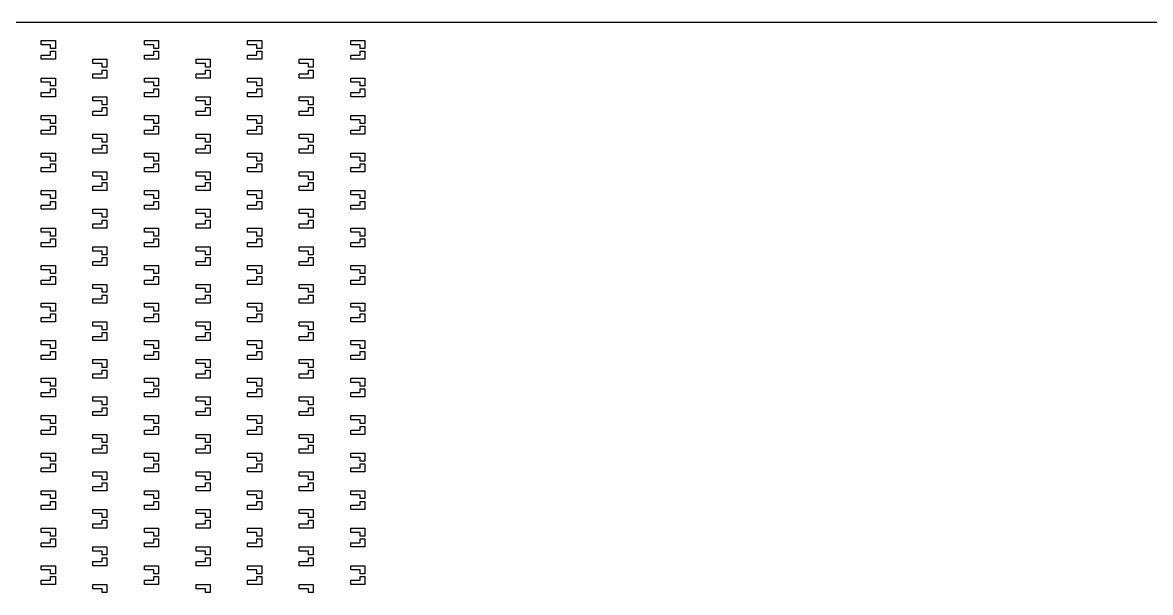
# Model space of a CAD drawing. Header units: millimetres. Extents: x 2102 to 86502, y 1818 to 64568.
# Drawn here: x 27094 to 28297, y 9986 to 10593 of the extents above; entities that cross this region are included whole.
import ezdxf

# ---------------------------------------------------------------- set-up
doc = ezdxf.new("R2010")
doc.units = ezdxf.units.MM
doc.layers.add('Layer-2', color=3, linetype='Continuous')

msp = doc.modelspace()

# ---------------------------------------------------------------- linework, layer by layer
at = {"layer": 'Layer-2'}
for p, q in [((30107.2, 10593.4), (23477.2, 10593.4)), ((27114, 10574.3), (27129, 10574.3)), ((27114, 10569.8), (27114, 10574.3)), ((27129, 10574.3), (27129, 10565.8)), ((27224, 10574.3), (27239, 10574.3)), ((27224, 10569.8), (27224, 10574.3)), ((27239, 10574.3), (27239, 10565.8)), ((27334, 10574.3), (27349, 10574.3)), ((27334, 10569.8), (27334, 10574.3)), ((27349, 10574.3), (27349, 10565.8)), ((27444, 10574.3), (27459, 10574.3)), ((27444, 10569.8), (27444, 10574.3)), ((27459, 10574.3), (27459, 10565.8)), ((27124, 10569.8), (27114, 10569.8)), ((27124, 10565.8), (27124, 10569.8)), ((27129, 10565.8), (27124, 10565.8)), ((27124, 10558.8), (27124, 10562.8)), ((27124, 10562.8), (27129, 10562.8)), ((27129, 10562.8), (27129, 10554.3)), ((27234, 10569.8), (27224, 10569.8)), ((27234, 10565.8), (27234, 10569.8)), ((27239, 10565.8), (27234, 10565.8)), ((27234, 10558.8), (27234, 10562.8)), ((27234, 10562.8), (27239, 10562.8)), ((27239, 10562.8), (27239, 10554.3)), ((27344, 10569.8), (27334, 10569.8)), ((27344, 10565.8), (27344, 10569.8)), ((27349, 10565.8), (27344, 10565.8)), ((27344, 10558.8), (27344, 10562.8)), ((27344, 10562.8), (27349, 10562.8)), ((27349, 10562.8), (27349, 10554.3)), ((27454, 10569.8), (27444, 10569.8)), ((27454, 10565.8), (27454, 10569.8)), ((27459, 10565.8), (27454, 10565.8)), ((27454, 10558.8), (27454, 10562.8)), ((27454, 10562.8), (27459, 10562.8)), ((27459, 10562.8), (27459, 10554.3)), ((27114, 10558.8), (27124, 10558.8)), ((27114, 10554.3), (27114, 10558.8)), ((27129, 10554.3), (27114, 10554.3)), ((27169, 10554.3), (27184, 10554.3)), ((27169, 10549.8), (27169, 10554.3)), ((27179, 10549.8), (27169, 10549.8)), ((27179, 10545.8), (27179, 10549.8)), ((27184, 10554.3), (27184, 10545.8)), ((27224, 10558.8), (27234, 10558.8)), ((27224, 10554.3), (27224, 10558.8)), ((27239, 10554.3), (27224, 10554.3)), ((27279, 10554.3), (27294, 10554.3)), ((27279, 10549.8), (27279, 10554.3)), ((27289, 10549.8), (27279, 10549.8)), ((27289, 10545.8), (27289, 10549.8)), ((27294, 10554.3), (27294, 10545.8)), ((27334, 10558.8), (27344, 10558.8)), ((27334, 10554.3), (27334, 10558.8)), ((27349, 10554.3), (27334, 10554.3)), ((27389, 10554.3), (27404, 10554.3)), ((27389, 10549.8), (27389, 10554.3)), ((27399, 10549.8), (27389, 10549.8)), ((27399, 10545.8), (27399, 10549.8)), ((27404, 10554.3), (27404, 10545.8)), ((27444, 10558.8), (27454, 10558.8)), ((27444, 10554.3), (27444, 10558.8)), ((27459, 10554.3), (27444, 10554.3)), ((27169, 10538.8), (27179, 10538.8)), ((27169, 10534.3), (27169, 10538.8)), ((27184, 10545.8), (27179, 10545.8)), ((27179, 10538.8), (27179, 10542.8)), ((27179, 10542.8), (27184, 10542.8)), ((27184, 10542.8), (27184, 10534.3)), ((27279, 10538.8), (27289, 10538.8)), ((27279, 10534.3), (27279, 10538.8)), ((27294, 10545.8), (27289, 10545.8)), ((27289, 10538.8), (27289, 10542.8)), ((27289, 10542.8), (27294, 10542.8)), ((27294, 10542.8), (27294, 10534.3)), ((27389, 10538.8), (27399, 10538.8)), ((27389, 10534.3), (27389, 10538.8)), ((27404, 10545.8), (27399, 10545.8)), ((27399, 10538.8), (27399, 10542.8)), ((27399, 10542.8), (27404, 10542.8)), ((27404, 10542.8), (27404, 10534.3)), ((27114, 10534.3), (27129, 10534.3)), ((27114, 10529.8), (27114, 10534.3)), ((27124, 10529.8), (27114, 10529.8)), ((27124, 10525.8), (27124, 10529.8)), ((27129, 10525.8), (27124, 10525.8)), ((27124, 10518.8), (27124, 10522.8)), ((27124, 10522.8), (27129, 10522.8)), ((27129, 10534.3), (27129, 10525.8)), ((27129, 10522.8), (27129, 10514.3)), ((27184, 10534.3), (27169, 10534.3)), ((27224, 10534.3), (27239, 10534.3)), ((27224, 10529.8), (27224, 10534.3)), ((27234, 10529.8), (27224, 10529.8)), ((27234, 10525.8), (27234, 10529.8)), ((27239, 10525.8), (27234, 10525.8)), ((27234, 10518.8), (27234, 10522.8)), ((27234, 10522.8), (27239, 10522.8)), ((27239, 10534.3), (27239, 10525.8)), ((27239, 10522.8), (27239, 10514.3)), ((27294, 10534.3), (27279, 10534.3)), ((27334, 10534.3), (27349, 10534.3)), ((27334, 10529.8), (27334, 10534.3)), ((27344, 10529.8), (27334, 10529.8)), ((27344, 10525.8), (27344, 10529.8)), ((27349, 10525.8), (27344, 10525.8)), ((27344, 10518.8), (27344, 10522.8)), ((27344, 10522.8), (27349, 10522.8)), ((27349, 10534.3), (27349, 10525.8)), ((27349, 10522.8), (27349, 10514.3)), ((27404, 10534.3), (27389, 10534.3)), ((27444, 10534.3), (27459, 10534.3)), ((27444, 10529.8), (27444, 10534.3)), ((27454, 10529.8), (27444, 10529.8)), ((27454, 10525.8), (27454, 10529.8)), ((27459, 10525.8), (27454, 10525.8)), ((27454, 10518.8), (27454, 10522.8)), ((27454, 10522.8), (27459, 10522.8)), ((27459, 10534.3), (27459, 10525.8)), ((27459, 10522.8), (27459, 10514.3)), ((27114, 10518.8), (27124, 10518.8)), ((27114, 10514.3), (27114, 10518.8)), ((27129, 10514.3), (27114, 10514.3)), ((27169, 10514.3), (27184, 10514.3)), ((27169, 10509.8), (27169, 10514.3)), ((27184, 10514.3), (27184, 10505.8)), ((27224, 10518.8), (27234, 10518.8)), ((27224, 10514.3), (27224, 10518.8)), ((27239, 10514.3), (27224, 10514.3)), ((27279, 10514.3), (27294, 10514.3)), ((27279, 10509.8), (27279, 10514.3)), ((27294, 10514.3), (27294, 10505.8)), ((27334, 10518.8), (27344, 10518.8)), ((27334, 10514.3), (27334, 10518.8)), ((27349, 10514.3), (27334, 10514.3)), ((27389, 10514.3), (27404, 10514.3)), ((27389, 10509.8), (27389, 10514.3)), ((27404, 10514.3), (27404, 10505.8)), ((27444, 10518.8), (27454, 10518.8)), ((27444, 10514.3), (27444, 10518.8)), ((27459, 10514.3), (27444, 10514.3)), ((27179, 10509.8), (27169, 10509.8)), ((27169, 10498.8), (27179, 10498.8)), ((27169, 10494.3), (27169, 10498.8)), ((27179, 10505.8), (27179, 10509.8)), ((27184, 10505.8), (27179, 10505.8)), ((27179, 10498.8), (27179, 10502.8)), ((27179, 10502.8), (27184, 10502.8)), ((27184, 10502.8), (27184, 10494.3)), ((27289, 10509.8), (27279, 10509.8)), ((27279, 10498.8), (27289, 10498.8)), ((27279, 10494.3), (27279, 10498.8)), ((27289, 10505.8), (27289, 10509.8)), ((27294, 10505.8), (27289, 10505.8)), ((27289, 10498.8), (27289, 10502.8)), ((27289, 10502.8), (27294, 10502.8)), ((27294, 10502.8), (27294, 10494.3)), ((27399, 10509.8), (27389, 10509.8)), ((27389, 10498.8), (27399, 10498.8)), ((27389, 10494.3), (27389, 10498.8)), ((27399, 10505.8), (27399, 10509.8)), ((27404, 10505.8), (27399, 10505.8)), ((27399, 10498.8), (27399, 10502.8)), ((27399, 10502.8), (27404, 10502.8)), ((27404, 10502.8), (27404, 10494.3)), ((27114, 10494.3), (27129, 10494.3)), ((27114, 10489.8), (27114, 10494.3)), ((27124, 10489.8), (27114, 10489.8)), ((27124, 10485.8), (27124, 10489.8)), ((27129, 10494.3), (27129, 10485.8)), ((27184, 10494.3), (27169, 10494.3)), ((27224, 10494.3), (27239, 10494.3)), ((27224, 10489.8), (27224, 10494.3)), ((27234, 10489.8), (27224, 10489.8)), ((27234, 10485.8), (27234, 10489.8)), ((27239, 10494.3), (27239, 10485.8)), ((27294, 10494.3), (27279, 10494.3)), ((27334, 10494.3), (27349, 10494.3)), ((27334, 10489.8), (27334, 10494.3)), ((27344, 10489.8), (27334, 10489.8)), ((27344, 10485.8), (27344, 10489.8)), ((27349, 10494.3), (27349, 10485.8)), ((27404, 10494.3), (27389, 10494.3)), ((27444, 10494.3), (27459, 10494.3)), ((27444, 10489.8), (27444, 10494.3)), ((27454, 10489.8), (27444, 10489.8)), ((27454, 10485.8), (27454, 10489.8)), ((27459, 10494.3), (27459, 10485.8)), ((27114, 10478.8), (27124, 10478.8)), ((27114, 10474.3), (27114, 10478.8)), ((27129, 10485.8), (27124, 10485.8)), ((27124, 10478.8), (27124, 10482.8)), ((27124, 10482.8), (27129, 10482.8)), ((27129, 10482.8), (27129, 10474.3)), ((27224, 10478.8), (27234, 10478.8)), ((27224, 10474.3), (27224, 10478.8)), ((27239, 10485.8), (27234, 10485.8)), ((27234, 10478.8), (27234, 10482.8)), ((27234, 10482.8), (27239, 10482.8)), ((27239, 10482.8), (27239, 10474.3)), ((27334, 10478.8), (27344, 10478.8)), ((27334, 10474.3), (27334, 10478.8)), ((27349, 10485.8), (27344, 10485.8)), ((27344, 10478.8), (27344, 10482.8)), ((27344, 10482.8), (27349, 10482.8)), ((27349, 10482.8), (27349, 10474.3)), ((27444, 10478.8), (27454, 10478.8)), ((27444, 10474.3), (27444, 10478.8)), ((27459, 10485.8), (27454, 10485.8)), ((27454, 10478.8), (27454, 10482.8)), ((27454, 10482.8), (27459, 10482.8)), ((27459, 10482.8), (27459, 10474.3)), ((27129, 10474.3), (27114, 10474.3)), ((27169, 10474.3), (27184, 10474.3)), ((27169, 10469.8), (27169, 10474.3)), ((27179, 10469.8), (27169, 10469.8)), ((27179, 10465.8), (27179, 10469.8)), ((27184, 10465.8), (27179, 10465.8)), ((27179, 10458.8), (27179, 10462.8)), ((27179, 10462.8), (27184, 10462.8)), ((27184, 10474.3), (27184, 10465.8)), ((27184, 10462.8), (27184, 10454.3)), ((27239, 10474.3), (27224, 10474.3)), ((27279, 10474.3), (27294, 10474.3)), ((27279, 10469.8), (27279, 10474.3)), ((27289, 10469.8), (27279, 10469.8)), ((27289, 10465.8), (27289, 10469.8)), ((27294, 10465.8), (27289, 10465.8)), ((27289, 10458.8), (27289, 10462.8)), ((27289, 10462.8), (27294, 10462.8)), ((27294, 10474.3), (27294, 10465.8)), ((27294, 10462.8), (27294, 10454.3)), ((27349, 10474.3), (27334, 10474.3)), ((27389, 10474.3), (27404, 10474.3)), ((27389, 10469.8), (27389, 10474.3)), ((27399, 10469.8), (27389, 10469.8)), ((27399, 10465.8), (27399, 10469.8)), ((27404, 10465.8), (27399, 10465.8)), ((27399, 10458.8), (27399, 10462.8)), ((27399, 10462.8), (27404, 10462.8)), ((27404, 10474.3), (27404, 10465.8)), ((27404, 10462.8), (27404, 10454.3)), ((27459, 10474.3), (27444, 10474.3)), ((27114, 10454.3), (27129, 10454.3)), ((27114, 10449.8), (27114, 10454.3)), ((27129, 10454.3), (27129, 10445.8)), ((27169, 10458.8), (27179, 10458.8)), ((27169, 10454.3), (27169, 10458.8)), ((27184, 10454.3), (27169, 10454.3)), ((27224, 10454.3), (27239, 10454.3)), ((27224, 10449.8), (27224, 10454.3)), ((27239, 10454.3), (27239, 10445.8)), ((27279, 10458.8), (27289, 10458.8)), ((27279, 10454.3), (27279, 10458.8)), ((27294, 10454.3), (27279, 10454.3)), ((27334, 10454.3), (27349, 10454.3)), ((27334, 10449.8), (27334, 10454.3)), ((27349, 10454.3), (27349, 10445.8)), ((27389, 10458.8), (27399, 10458.8)), ((27389, 10454.3), (27389, 10458.8)), ((27404, 10454.3), (27389, 10454.3)), ((27444, 10454.3), (27459, 10454.3)), ((27444, 10449.8), (27444, 10454.3)), ((27459, 10454.3), (27459, 10445.8)), ((27124, 10449.8), (27114, 10449.8)), ((27114, 10438.8), (27124, 10438.8)), ((27114, 10434.3), (27114, 10438.8)), ((27124, 10445.8), (27124, 10449.8)), ((27129, 10445.8), (27124, 10445.8)), ((27124, 10438.8), (27124, 10442.8)), ((27124, 10442.8), (27129, 10442.8)), ((27129, 10442.8), (27129, 10434.3)), ((27234, 10449.8), (27224, 10449.8)), ((27224, 10438.8), (27234, 10438.8)), ((27224, 10434.3), (27224, 10438.8)), ((27234, 10445.8), (27234, 10449.8)), ((27239, 10445.8), (27234, 10445.8)), ((27234, 10438.8), (27234, 10442.8)), ((27234, 10442.8), (27239, 10442.8)), ((27239, 10442.8), (27239, 10434.3)), ((27344, 10449.8), (27334, 10449.8)), ((27334, 10438.8), (27344, 10438.8)), ((27334, 10434.3), (27334, 10438.8)), ((27344, 10445.8), (27344, 10449.8)), ((27349, 10445.8), (27344, 10445.8)), ((27344, 10438.8), (27344, 10442.8)), ((27344, 10442.8), (27349, 10442.8)), ((27349, 10442.8), (27349, 10434.3)), ((27454, 10449.8), (27444, 10449.8)), ((27444, 10438.8), (27454, 10438.8)), ((27444, 10434.3), (27444, 10438.8)), ((27454, 10445.8), (27454, 10449.8)), ((27459, 10445.8), (27454, 10445.8)), ((27454, 10438.8), (27454, 10442.8)), ((27454, 10442.8), (27459, 10442.8)), ((27459, 10442.8), (27459, 10434.3)), ((27129, 10434.3), (27114, 10434.3)), ((27169, 10434.3), (27184, 10434.3)), ((27169, 10429.8), (27169, 10434.3)), ((27179, 10429.8), (27169, 10429.8)), ((27179, 10425.8), (27179, 10429.8)), ((27184, 10434.3), (27184, 10425.8)), ((27239, 10434.3), (27224, 10434.3)), ((27279, 10434.3), (27294, 10434.3)), ((27279, 10429.8), (27279, 10434.3)), ((27289, 10429.8), (27279, 10429.8)), ((27289, 10425.8), (27289, 10429.8)), ((27294, 10434.3), (27294, 10425.8)), ((27349, 10434.3), (27334, 10434.3)), ((27389, 10434.3), (27404, 10434.3)), ((27389, 10429.8), (27389, 10434.3)), ((27399, 10429.8), (27389, 10429.8)), ((27399, 10425.8), (27399, 10429.8)), ((27404, 10434.3), (27404, 10425.8)), ((27459, 10434.3), (27444, 10434.3)), ((27169, 10418.8), (27179, 10418.8)), ((27169, 10414.3), (27169, 10418.8)), ((27184, 10425.8), (27179, 10425.8)), ((27179, 10418.8), (27179, 10422.8)), ((27179, 10422.8), (27184, 10422.8)), ((27184, 10422.8), (27184, 10414.3)), ((27279, 10418.8), (27289, 10418.8)), ((27279, 10414.3), (27279, 10418.8)), ((27294, 10425.8), (27289, 10425.8)), ((27289, 10418.8), (27289, 10422.8)), ((27289, 10422.8), (27294, 10422.8)), ((27294, 10422.8), (27294, 10414.3)), ((27389, 10418.8), (27399, 10418.8)), ((27389, 10414.3), (27389, 10418.8)), ((27404, 10425.8), (27399, 10425.8)), ((27399, 10418.8), (27399, 10422.8)), ((27399, 10422.8), (27404, 10422.8)), ((27404, 10422.8), (27404, 10414.3)), ((27114, 10414.3), (27129, 10414.3)), ((27114, 10409.8), (27114, 10414.3)), ((27124, 10409.8), (27114, 10409.8)), ((27124, 10405.8), (27124, 10409.8)), ((27129, 10405.8), (27124, 10405.8)), ((27124, 10398.8), (27124, 10402.8)), ((27124, 10402.8), (27129, 10402.8)), ((27129, 10414.3), (27129, 10405.8)), ((27129, 10402.8), (27129, 10394.3)), ((27184, 10414.3), (27169, 10414.3)), ((27224, 10414.3), (27239, 10414.3)), ((27224, 10409.8), (27224, 10414.3)), ((27234, 10409.8), (27224, 10409.8)), ((27234, 10405.8), (27234, 10409.8)), ((27239, 10405.8), (27234, 10405.8)), ((27234, 10398.8), (27234, 10402.8)), ((27234, 10402.8), (27239, 10402.8)), ((27239, 10414.3), (27239, 10405.8)), ((27239, 10402.8), (27239, 10394.3)), ((27294, 10414.3), (27279, 10414.3)), ((27334, 10414.3), (27349, 10414.3)), ((27334, 10409.8), (27334, 10414.3)), ((27344, 10409.8), (27334, 10409.8)), ((27344, 10405.8), (27344, 10409.8)), ((27349, 10405.8), (27344, 10405.8)), ((27344, 10398.8), (27344, 10402.8)), ((27344, 10402.8), (27349, 10402.8)), ((27349, 10414.3), (27349, 10405.8)), ((27349, 10402.8), (27349, 10394.3)), ((27404, 10414.3), (27389, 10414.3)), ((27444, 10414.3), (27459, 10414.3)), ((27444, 10409.8), (27444, 10414.3)), ((27454, 10409.8), (27444, 10409.8)), ((27454, 10405.8), (27454, 10409.8)), ((27459, 10405.8), (27454, 10405.8)), ((27454, 10398.8), (27454, 10402.8)), ((27454, 10402.8), (27459, 10402.8)), ((27459, 10414.3), (27459, 10405.8)), ((27459, 10402.8), (27459, 10394.3)), ((27114, 10398.8), (27124, 10398.8)), ((27114, 10394.3), (27114, 10398.8)), ((27129, 10394.3), (27114, 10394.3)), ((27169, 10394.3), (27184, 10394.3)), ((27169, 10389.8), (27169, 10394.3)), ((27184, 10394.3), (27184, 10385.8)), ((27224, 10398.8), (27234, 10398.8)), ((27224, 10394.3), (27224, 10398.8)), ((27239, 10394.3), (27224, 10394.3)), ((27279, 10394.3), (27294, 10394.3)), ((27279, 10389.8), (27279, 10394.3)), ((27294, 10394.3), (27294, 10385.8)), ((27334, 10398.8), (27344, 10398.8)), ((27334, 10394.3), (27334, 10398.8)), ((27349, 10394.3), (27334, 10394.3)), ((27389, 10394.3), (27404, 10394.3)), ((27389, 10389.8), (27389, 10394.3)), ((27404, 10394.3), (27404, 10385.8)), ((27444, 10398.8), (27454, 10398.8)), ((27444, 10394.3), (27444, 10398.8)), ((27459, 10394.3), (27444, 10394.3)), ((27179, 10389.8), (27169, 10389.8)), ((27169, 10378.8), (27179, 10378.8)), ((27169, 10374.3), (27169, 10378.8)), ((27179, 10385.8), (27179, 10389.8)), ((27184, 10385.8), (27179, 10385.8)), ((27179, 10378.8), (27179, 10382.8)), ((27179, 10382.8), (27184, 10382.8)), ((27184, 10382.8), (27184, 10374.3)), ((27289, 10389.8), (27279, 10389.8)), ((27279, 10378.8), (27289, 10378.8)), ((27279, 10374.3), (27279, 10378.8)), ((27289, 10385.8), (27289, 10389.8)), ((27294, 10385.8), (27289, 10385.8)), ((27289, 10378.8), (27289, 10382.8)), ((27289, 10382.8), (27294, 10382.8)), ((27294, 10382.8), (27294, 10374.3)), ((27399, 10389.8), (27389, 10389.8)), ((27389, 10378.8), (27399, 10378.8)), ((27389, 10374.3), (27389, 10378.8)), ((27399, 10385.8), (27399, 10389.8)), ((27404, 10385.8), (27399, 10385.8)), ((27399, 10378.8), (27399, 10382.8)), ((27399, 10382.8), (27404, 10382.8)), ((27404, 10382.8), (27404, 10374.3)), ((27114, 10374.3), (27129, 10374.3)), ((27114, 10369.8), (27114, 10374.3)), ((27124, 10369.8), (27114, 10369.8)), ((27124, 10365.8), (27124, 10369.8)), ((27129, 10374.3), (27129, 10365.8)), ((27184, 10374.3), (27169, 10374.3)), ((27224, 10374.3), (27239, 10374.3)), ((27224, 10369.8), (27224, 10374.3)), ((27234, 10369.8), (27224, 10369.8)), ((27234, 10365.8), (27234, 10369.8)), ((27239, 10374.3), (27239, 10365.8)), ((27294, 10374.3), (27279, 10374.3)), ((27334, 10374.3), (27349, 10374.3)), ((27334, 10369.8), (27334, 10374.3)), ((27344, 10369.8), (27334, 10369.8)), ((27344, 10365.8), (27344, 10369.8)), ((27349, 10374.3), (27349, 10365.8)), ((27404, 10374.3), (27389, 10374.3)), ((27444, 10374.3), (27459, 10374.3)), ((27444, 10369.8), (27444, 10374.3)), ((27454, 10369.8), (27444, 10369.8)), ((27454, 10365.8), (27454, 10369.8)), ((27459, 10374.3), (27459, 10365.8)), ((27114, 10358.8), (27124, 10358.8)), ((27114, 10354.3), (27114, 10358.8)), ((27129, 10365.8), (27124, 10365.8)), ((27124, 10358.8), (27124, 10362.8)), ((27124, 10362.8), (27129, 10362.8)), ((27129, 10362.8), (27129, 10354.3)), ((27224, 10358.8), (27234, 10358.8)), ((27224, 10354.3), (27224, 10358.8)), ((27239, 10365.8), (27234, 10365.8)), ((27234, 10358.8), (27234, 10362.8)), ((27234, 10362.8), (27239, 10362.8)), ((27239, 10362.8), (27239, 10354.3)), ((27334, 10358.8), (27344, 10358.8)), ((27334, 10354.3), (27334, 10358.8)), ((27349, 10365.8), (27344, 10365.8)), ((27344, 10358.8), (27344, 10362.8)), ((27344, 10362.8), (27349, 10362.8)), ((27349, 10362.8), (27349, 10354.3)), ((27444, 10358.8), (27454, 10358.8)), ((27444, 10354.3), (27444, 10358.8)), ((27459, 10365.8), (27454, 10365.8)), ((27454, 10358.8), (27454, 10362.8)), ((27454, 10362.8), (27459, 10362.8)), ((27459, 10362.8), (27459, 10354.3)), ((27129, 10354.3), (27114, 10354.3)), ((27169, 10354.3), (27184, 10354.3)), ((27169, 10349.8), (27169, 10354.3)), ((27179, 10349.8), (27169, 10349.8)), ((27179, 10345.8), (27179, 10349.8)), ((27184, 10345.8), (27179, 10345.8)), ((27179, 10338.8), (27179, 10342.8)), ((27179, 10342.8), (27184, 10342.8)), ((27184, 10354.3), (27184, 10345.8)), ((27184, 10342.8), (27184, 10334.3)), ((27239, 10354.3), (27224, 10354.3)), ((27279, 10354.3), (27294, 10354.3)), ((27279, 10349.8), (27279, 10354.3)), ((27289, 10349.8), (27279, 10349.8)), ((27289, 10345.8), (27289, 10349.8)), ((27294, 10345.8), (27289, 10345.8)), ((27289, 10338.8), (27289, 10342.8)), ((27289, 10342.8), (27294, 10342.8)), ((27294, 10354.3), (27294, 10345.8)), ((27294, 10342.8), (27294, 10334.3)), ((27349, 10354.3), (27334, 10354.3)), ((27389, 10354.3), (27404, 10354.3)), ((27389, 10349.8), (27389, 10354.3)), ((27399, 10349.8), (27389, 10349.8)), ((27399, 10345.8), (27399, 10349.8)), ((27404, 10345.8), (27399, 10345.8)), ((27399, 10338.8), (27399, 10342.8)), ((27399, 10342.8), (27404, 10342.8)), ((27404, 10354.3), (27404, 10345.8)), ((27404, 10342.8), (27404, 10334.3)), ((27459, 10354.3), (27444, 10354.3)), ((27114, 10334.3), (27129, 10334.3)), ((27114, 10329.8), (27114, 10334.3)), ((27129, 10334.3), (27129, 10325.8)), ((27169, 10338.8), (27179, 10338.8)), ((27169, 10334.3), (27169, 10338.8)), ((27184, 10334.3), (27169, 10334.3)), ((27224, 10334.3), (27239, 10334.3)), ((27224, 10329.8), (27224, 10334.3)), ((27239, 10334.3), (27239, 10325.8)), ((27279, 10338.8), (27289, 10338.8)), ((27279, 10334.3), (27279, 10338.8)), ((27294, 10334.3), (27279, 10334.3)), ((27334, 10334.3), (27349, 10334.3)), ((27334, 10329.8), (27334, 10334.3)), ((27349, 10334.3), (27349, 10325.8)), ((27389, 10338.8), (27399, 10338.8)), ((27389, 10334.3), (27389, 10338.8)), ((27404, 10334.3), (27389, 10334.3)), ((27444, 10334.3), (27459, 10334.3)), ((27444, 10329.8), (27444, 10334.3)), ((27459, 10334.3), (27459, 10325.8)), ((27124, 10329.8), (27114, 10329.8)), ((27114, 10318.8), (27124, 10318.8)), ((27114, 10314.3), (27114, 10318.8)), ((27124, 10325.8), (27124, 10329.8)), ((27129, 10325.8), (27124, 10325.8)), ((27124, 10318.8), (27124, 10322.8)), ((27124, 10322.8), (27129, 10322.8)), ((27129, 10322.8), (27129, 10314.3)), ((27234, 10329.8), (27224, 10329.8)), ((27224, 10318.8), (27234, 10318.8)), ((27224, 10314.3), (27224, 10318.8)), ((27234, 10325.8), (27234, 10329.8)), ((27239, 10325.8), (27234, 10325.8)), ((27234, 10318.8), (27234, 10322.8)), ((27234, 10322.8), (27239, 10322.8)), ((27239, 10322.8), (27239, 10314.3)), ((27344, 10329.8), (27334, 10329.8)), ((27334, 10318.8), (27344, 10318.8)), ((27334, 10314.3), (27334, 10318.8)), ((27344, 10325.8), (27344, 10329.8)), ((27349, 10325.8), (27344, 10325.8)), ((27344, 10318.8), (27344, 10322.8)), ((27344, 10322.8), (27349, 10322.8)), ((27349, 10322.8), (27349, 10314.3)), ((27454, 10329.8), (27444, 10329.8)), ((27444, 10318.8), (27454, 10318.8)), ((27444, 10314.3), (27444, 10318.8)), ((27454, 10325.8), (27454, 10329.8)), ((27459, 10325.8), (27454, 10325.8)), ((27454, 10318.8), (27454, 10322.8)), ((27454, 10322.8), (27459, 10322.8)), ((27459, 10322.8), (27459, 10314.3)), ((27129, 10314.3), (27114, 10314.3)), ((27169, 10314.3), (27184, 10314.3)), ((27169, 10309.8), (27169, 10314.3)), ((27179, 10309.8), (27169, 10309.8)), ((27179, 10305.8), (27179, 10309.8)), ((27184, 10314.3), (27184, 10305.8)), ((27239, 10314.3), (27224, 10314.3)), ((27279, 10314.3), (27294, 10314.3)), ((27279, 10309.8), (27279, 10314.3)), ((27289, 10309.8), (27279, 10309.8)), ((27289, 10305.8), (27289, 10309.8)), ((27294, 10314.3), (27294, 10305.8)), ((27349, 10314.3), (27334, 10314.3)), ((27389, 10314.3), (27404, 10314.3)), ((27389, 10309.8), (27389, 10314.3)), ((27399, 10309.8), (27389, 10309.8)), ((27399, 10305.8), (27399, 10309.8)), ((27404, 10314.3), (27404, 10305.8)), ((27459, 10314.3), (27444, 10314.3)), ((27114, 10294.3), (27129, 10294.3)), ((27114, 10289.8), (27114, 10294.3)), ((27129, 10294.3), (27129, 10285.8)), ((27169, 10298.8), (27179, 10298.8)), ((27169, 10294.3), (27169, 10298.8)), ((27184, 10294.3), (27169, 10294.3)), ((27184, 10305.8), (27179, 10305.8)), ((27179, 10298.8), (27179, 10302.8)), ((27179, 10302.8), (27184, 10302.8)), ((27184, 10302.8), (27184, 10294.3)), ((27224, 10294.3), (27239, 10294.3)), ((27224, 10289.8), (27224, 10294.3)), ((27239, 10294.3), (27239, 10285.8)), ((27279, 10298.8), (27289, 10298.8)), ((27279, 10294.3), (27279, 10298.8)), ((27294, 10294.3), (27279, 10294.3)), ((27294, 10305.8), (27289, 10305.8)), ((27289, 10298.8), (27289, 10302.8)), ((27289, 10302.8), (27294, 10302.8)), ((27294, 10302.8), (27294, 10294.3)), ((27334, 10294.3), (27349, 10294.3)), ((27334, 10289.8), (27334, 10294.3)), ((27349, 10294.3), (27349, 10285.8)), ((27389, 10298.8), (27399, 10298.8)), ((27389, 10294.3), (27389, 10298.8)), ((27404, 10294.3), (27389, 10294.3)), ((27404, 10305.8), (27399, 10305.8)), ((27399, 10298.8), (27399, 10302.8)), ((27399, 10302.8), (27404, 10302.8)), ((27404, 10302.8), (27404, 10294.3)), ((27444, 10294.3), (27459, 10294.3)), ((27444, 10289.8), (27444, 10294.3)), ((27459, 10294.3), (27459, 10285.8)), ((27124, 10289.8), (27114, 10289.8)), ((27124, 10285.8), (27124, 10289.8)), ((27129, 10285.8), (27124, 10285.8)), ((27124, 10278.8), (27124, 10282.8)), ((27124, 10282.8), (27129, 10282.8)), ((27129, 10282.8), (27129, 10274.3)), ((27234, 10289.8), (27224, 10289.8)), ((27234, 10285.8), (27234, 10289.8)), ((27239, 10285.8), (27234, 10285.8)), ((27234, 10278.8), (27234, 10282.8)), ((27234, 10282.8), (27239, 10282.8)), ((27239, 10282.8), (27239, 10274.3)), ((27344, 10289.8), (27334, 10289.8)), ((27344, 10285.8), (27344, 10289.8)), ((27349, 10285.8), (27344, 10285.8)), ((27344, 10278.8), (27344, 10282.8)), ((27344, 10282.8), (27349, 10282.8)), ((27349, 10282.8), (27349, 10274.3)), ((27454, 10289.8), (27444, 10289.8)), ((27454, 10285.8), (27454, 10289.8)), ((27459, 10285.8), (27454, 10285.8)), ((27454, 10278.8), (27454, 10282.8)), ((27454, 10282.8), (27459, 10282.8)), ((27459, 10282.8), (27459, 10274.3)), ((27114, 10278.8), (27124, 10278.8)), ((27114, 10274.3), (27114, 10278.8)), ((27129, 10274.3), (27114, 10274.3)), ((27169, 10274.3), (27184, 10274.3)), ((27169, 10269.8), (27169, 10274.3)), ((27184, 10274.3), (27184, 10265.8)), ((27224, 10278.8), (27234, 10278.8)), ((27224, 10274.3), (27224, 10278.8)), ((27239, 10274.3), (27224, 10274.3)), ((27279, 10274.3), (27294, 10274.3)), ((27279, 10269.8), (27279, 10274.3)), ((27294, 10274.3), (27294, 10265.8)), ((27334, 10278.8), (27344, 10278.8)), ((27334, 10274.3), (27334, 10278.8)), ((27349, 10274.3), (27334, 10274.3)), ((27389, 10274.3), (27404, 10274.3)), ((27389, 10269.8), (27389, 10274.3)), ((27404, 10274.3), (27404, 10265.8)), ((27444, 10278.8), (27454, 10278.8)), ((27444, 10274.3), (27444, 10278.8)), ((27459, 10274.3), (27444, 10274.3)), ((27179, 10269.8), (27169, 10269.8)), ((27169, 10258.8), (27179, 10258.8)), ((27169, 10254.3), (27169, 10258.8)), ((27179, 10265.8), (27179, 10269.8)), ((27184, 10265.8), (27179, 10265.8)), ((27179, 10258.8), (27179, 10262.8)), ((27179, 10262.8), (27184, 10262.8)), ((27184, 10262.8), (27184, 10254.3)), ((27289, 10269.8), (27279, 10269.8)), ((27279, 10258.8), (27289, 10258.8)), ((27279, 10254.3), (27279, 10258.8)), ((27289, 10265.8), (27289, 10269.8)), ((27294, 10265.8), (27289, 10265.8)), ((27289, 10258.8), (27289, 10262.8)), ((27289, 10262.8), (27294, 10262.8)), ((27294, 10262.8), (27294, 10254.3)), ((27399, 10269.8), (27389, 10269.8)), ((27389, 10258.8), (27399, 10258.8)), ((27389, 10254.3), (27389, 10258.8)), ((27399, 10265.8), (27399, 10269.8)), ((27404, 10265.8), (27399, 10265.8)), ((27399, 10258.8), (27399, 10262.8)), ((27399, 10262.8), (27404, 10262.8)), ((27404, 10262.8), (27404, 10254.3)), ((27114, 10254.3), (27129, 10254.3)), ((27114, 10249.8), (27114, 10254.3)), ((27124, 10249.8), (27114, 10249.8)), ((27124, 10245.8), (27124, 10249.8)), ((27129, 10254.3), (27129, 10245.8)), ((27184, 10254.3), (27169, 10254.3)), ((27224, 10254.3), (27239, 10254.3)), ((27224, 10249.8), (27224, 10254.3)), ((27234, 10249.8), (27224, 10249.8)), ((27234, 10245.8), (27234, 10249.8)), ((27239, 10254.3), (27239, 10245.8)), ((27294, 10254.3), (27279, 10254.3)), ((27334, 10254.3), (27349, 10254.3)), ((27334, 10249.8), (27334, 10254.3)), ((27344, 10249.8), (27334, 10249.8)), ((27344, 10245.8), (27344, 10249.8)), ((27349, 10254.3), (27349, 10245.8)), ((27404, 10254.3), (27389, 10254.3)), ((27444, 10254.3), (27459, 10254.3)), ((27444, 10249.8), (27444, 10254.3)), ((27454, 10249.8), (27444, 10249.8)), ((27454, 10245.8), (27454, 10249.8)), ((27459, 10254.3), (27459, 10245.8)), ((27114, 10238.8), (27124, 10238.8)), ((27114, 10234.3), (27114, 10238.8)), ((27129, 10234.3), (27114, 10234.3)), ((27129, 10245.8), (27124, 10245.8)), ((27124, 10238.8), (27124, 10242.8)), ((27124, 10242.8), (27129, 10242.8)), ((27129, 10242.8), (27129, 10234.3)), ((27169, 10234.3), (27184, 10234.3)), ((27169, 10229.8), (27169, 10234.3)), ((27184, 10234.3), (27184, 10225.8)), ((27224, 10238.8), (27234, 10238.8)), ((27224, 10234.3), (27224, 10238.8)), ((27239, 10234.3), (27224, 10234.3)), ((27239, 10245.8), (27234, 10245.8)), ((27234, 10238.8), (27234, 10242.8)), ((27234, 10242.8), (27239, 10242.8)), ((27239, 10242.8), (27239, 10234.3)), ((27279, 10234.3), (27294, 10234.3)), ((27279, 10229.8), (27279, 10234.3)), ((27294, 10234.3), (27294, 10225.8)), ((27334, 10238.8), (27344, 10238.8)), ((27334, 10234.3), (27334, 10238.8)), ((27349, 10234.3), (27334, 10234.3)), ((27349, 10245.8), (27344, 10245.8)), ((27344, 10238.8), (27344, 10242.8)), ((27344, 10242.8), (27349, 10242.8)), ((27349, 10242.8), (27349, 10234.3)), ((27389, 10234.3), (27404, 10234.3)), ((27389, 10229.8), (27389, 10234.3)), ((27404, 10234.3), (27404, 10225.8)), ((27444, 10238.8), (27454, 10238.8)), ((27444, 10234.3), (27444, 10238.8)), ((27459, 10234.3), (27444, 10234.3)), ((27459, 10245.8), (27454, 10245.8)), ((27454, 10238.8), (27454, 10242.8)), ((27454, 10242.8), (27459, 10242.8)), ((27459, 10242.8), (27459, 10234.3)), ((27179, 10229.8), (27169, 10229.8)), ((27179, 10225.8), (27179, 10229.8)), ((27184, 10225.8), (27179, 10225.8)), ((27179, 10218.8), (27179, 10222.8)), ((27179, 10222.8), (27184, 10222.8)), ((27184, 10222.8), (27184, 10214.3)), ((27289, 10229.8), (27279, 10229.8)), ((27289, 10225.8), (27289, 10229.8)), ((27294, 10225.8), (27289, 10225.8)), ((27289, 10218.8), (27289, 10222.8)), ((27289, 10222.8), (27294, 10222.8)), ((27294, 10222.8), (27294, 10214.3)), ((27399, 10229.8), (27389, 10229.8)), ((27399, 10225.8), (27399, 10229.8)), ((27404, 10225.8), (27399, 10225.8)), ((27399, 10218.8), (27399, 10222.8)), ((27399, 10222.8), (27404, 10222.8)), ((27404, 10222.8), (27404, 10214.3)), ((27114, 10214.3), (27129, 10214.3)), ((27114, 10209.8), (27114, 10214.3)), ((27129, 10214.3), (27129, 10205.8)), ((27169, 10218.8), (27179, 10218.8)), ((27169, 10214.3), (27169, 10218.8)), ((27184, 10214.3), (27169, 10214.3)), ((27224, 10214.3), (27239, 10214.3)), ((27224, 10209.8), (27224, 10214.3)), ((27239, 10214.3), (27239, 10205.8)), ((27279, 10218.8), (27289, 10218.8)), ((27279, 10214.3), (27279, 10218.8)), ((27294, 10214.3), (27279, 10214.3)), ((27334, 10214.3), (27349, 10214.3)), ((27334, 10209.8), (27334, 10214.3)), ((27349, 10214.3), (27349, 10205.8)), ((27389, 10218.8), (27399, 10218.8)), ((27389, 10214.3), (27389, 10218.8)), ((27404, 10214.3), (27389, 10214.3)), ((27444, 10214.3), (27459, 10214.3)), ((27444, 10209.8), (27444, 10214.3)), ((27459, 10214.3), (27459, 10205.8)), ((27124, 10209.8), (27114, 10209.8)), ((27114, 10198.8), (27124, 10198.8)), ((27114, 10194.3), (27114, 10198.8)), ((27124, 10205.8), (27124, 10209.8)), ((27129, 10205.8), (27124, 10205.8)), ((27124, 10198.8), (27124, 10202.8)), ((27124, 10202.8), (27129, 10202.8)), ((27129, 10202.8), (27129, 10194.3)), ((27234, 10209.8), (27224, 10209.8)), ((27224, 10198.8), (27234, 10198.8)), ((27224, 10194.3), (27224, 10198.8)), ((27234, 10205.8), (27234, 10209.8)), ((27239, 10205.8), (27234, 10205.8)), ((27234, 10198.8), (27234, 10202.8)), ((27234, 10202.8), (27239, 10202.8)), ((27239, 10202.8), (27239, 10194.3)), ((27344, 10209.8), (27334, 10209.8)), ((27334, 10198.8), (27344, 10198.8)), ((27334, 10194.3), (27334, 10198.8)), ((27344, 10205.8), (27344, 10209.8)), ((27349, 10205.8), (27344, 10205.8)), ((27344, 10198.8), (27344, 10202.8)), ((27344, 10202.8), (27349, 10202.8)), ((27349, 10202.8), (27349, 10194.3)), ((27454, 10209.8), (27444, 10209.8)), ((27444, 10198.8), (27454, 10198.8)), ((27444, 10194.3), (27444, 10198.8)), ((27454, 10205.8), (27454, 10209.8)), ((27459, 10205.8), (27454, 10205.8)), ((27454, 10198.8), (27454, 10202.8)), ((27454, 10202.8), (27459, 10202.8)), ((27459, 10202.8), (27459, 10194.3)), ((27129, 10194.3), (27114, 10194.3)), ((27169, 10194.3), (27184, 10194.3)), ((27169, 10189.8), (27169, 10194.3)), ((27179, 10189.8), (27169, 10189.8)), ((27179, 10185.8), (27179, 10189.8)), ((27184, 10194.3), (27184, 10185.8)), ((27239, 10194.3), (27224, 10194.3)), ((27279, 10194.3), (27294, 10194.3)), ((27279, 10189.8), (27279, 10194.3)), ((27289, 10189.8), (27279, 10189.8)), ((27289, 10185.8), (27289, 10189.8)), ((27294, 10194.3), (27294, 10185.8)), ((27349, 10194.3), (27334, 10194.3)), ((27389, 10194.3), (27404, 10194.3)), ((27389, 10189.8), (27389, 10194.3)), ((27399, 10189.8), (27389, 10189.8)), ((27399, 10185.8), (27399, 10189.8)), ((27404, 10194.3), (27404, 10185.8)), ((27459, 10194.3), (27444, 10194.3)), ((27114, 10174.3), (27129, 10174.3)), ((27114, 10169.8), (27114, 10174.3)), ((27129, 10174.3), (27129, 10165.8)), ((27169, 10178.8), (27179, 10178.8)), ((27169, 10174.3), (27169, 10178.8)), ((27184, 10174.3), (27169, 10174.3)), ((27184, 10185.8), (27179, 10185.8)), ((27179, 10178.8), (27179, 10182.8)), ((27179, 10182.8), (27184, 10182.8)), ((27184, 10182.8), (27184, 10174.3)), ((27224, 10174.3), (27239, 10174.3)), ((27224, 10169.8), (27224, 10174.3)), ((27239, 10174.3), (27239, 10165.8)), ((27279, 10178.8), (27289, 10178.8)), ((27279, 10174.3), (27279, 10178.8)), ((27294, 10174.3), (27279, 10174.3)), ((27294, 10185.8), (27289, 10185.8)), ((27289, 10178.8), (27289, 10182.8)), ((27289, 10182.8), (27294, 10182.8)), ((27294, 10182.8), (27294, 10174.3)), ((27334, 10174.3), (27349, 10174.3)), ((27334, 10169.8), (27334, 10174.3)), ((27349, 10174.3), (27349, 10165.8)), ((27389, 10178.8), (27399, 10178.8)), ((27389, 10174.3), (27389, 10178.8)), ((27404, 10174.3), (27389, 10174.3)), ((27404, 10185.8), (27399, 10185.8)), ((27399, 10178.8), (27399, 10182.8)), ((27399, 10182.8), (27404, 10182.8)), ((27404, 10182.8), (27404, 10174.3)), ((27444, 10174.3), (27459, 10174.3)), ((27444, 10169.8), (27444, 10174.3)), ((27459, 10174.3), (27459, 10165.8)), ((27124, 10169.8), (27114, 10169.8)), ((27124, 10165.8), (27124, 10169.8)), ((27129, 10165.8), (27124, 10165.8)), ((27124, 10158.8), (27124, 10162.8)), ((27124, 10162.8), (27129, 10162.8)), ((27129, 10162.8), (27129, 10154.3)), ((27234, 10169.8), (27224, 10169.8)), ((27234, 10165.8), (27234, 10169.8)), ((27239, 10165.8), (27234, 10165.8)), ((27234, 10158.8), (27234, 10162.8)), ((27234, 10162.8), (27239, 10162.8)), ((27239, 10162.8), (27239, 10154.3)), ((27344, 10169.8), (27334, 10169.8)), ((27344, 10165.8), (27344, 10169.8)), ((27349, 10165.8), (27344, 10165.8)), ((27344, 10158.8), (27344, 10162.8)), ((27344, 10162.8), (27349, 10162.8)), ((27349, 10162.8), (27349, 10154.3)), ((27454, 10169.8), (27444, 10169.8)), ((27454, 10165.8), (27454, 10169.8)), ((27459, 10165.8), (27454, 10165.8)), ((27454, 10158.8), (27454, 10162.8)), ((27454, 10162.8), (27459, 10162.8)), ((27459, 10162.8), (27459, 10154.3)), ((27114, 10158.8), (27124, 10158.8)), ((27114, 10154.3), (27114, 10158.8)), ((27129, 10154.3), (27114, 10154.3)), ((27169, 10154.3), (27184, 10154.3)), ((27169, 10149.8), (27169, 10154.3)), ((27184, 10154.3), (27184, 10145.8)), ((27224, 10158.8), (27234, 10158.8)), ((27224, 10154.3), (27224, 10158.8)), ((27239, 10154.3), (27224, 10154.3)), ((27279, 10154.3), (27294, 10154.3)), ((27279, 10149.8), (27279, 10154.3)), ((27294, 10154.3), (27294, 10145.8)), ((27334, 10158.8), (27344, 10158.8)), ((27334, 10154.3), (27334, 10158.8)), ((27349, 10154.3), (27334, 10154.3)), ((27389, 10154.3), (27404, 10154.3)), ((27389, 10149.8), (27389, 10154.3)), ((27404, 10154.3), (27404, 10145.8)), ((27444, 10158.8), (27454, 10158.8)), ((27444, 10154.3), (27444, 10158.8)), ((27459, 10154.3), (27444, 10154.3)), ((27179, 10149.8), (27169, 10149.8)), ((27169, 10138.8), (27179, 10138.8)), ((27169, 10134.3), (27169, 10138.8)), ((27179, 10145.8), (27179, 10149.8)), ((27184, 10145.8), (27179, 10145.8)), ((27179, 10138.8), (27179, 10142.8)), ((27179, 10142.8), (27184, 10142.8)), ((27184, 10142.8), (27184, 10134.3)), ((27289, 10149.8), (27279, 10149.8)), ((27279, 10138.8), (27289, 10138.8)), ((27279, 10134.3), (27279, 10138.8)), ((27289, 10145.8), (27289, 10149.8)), ((27294, 10145.8), (27289, 10145.8)), ((27289, 10138.8), (27289, 10142.8)), ((27289, 10142.8), (27294, 10142.8)), ((27294, 10142.8), (27294, 10134.3)), ((27399, 10149.8), (27389, 10149.8)), ((27389, 10138.8), (27399, 10138.8)), ((27389, 10134.3), (27389, 10138.8)), ((27399, 10145.8), (27399, 10149.8)), ((27404, 10145.8), (27399, 10145.8)), ((27399, 10138.8), (27399, 10142.8)), ((27399, 10142.8), (27404, 10142.8)), ((27404, 10142.8), (27404, 10134.3)), ((27114, 10134.3), (27129, 10134.3)), ((27114, 10129.8), (27114, 10134.3)), ((27124, 10129.8), (27114, 10129.8)), ((27124, 10125.8), (27124, 10129.8)), ((27129, 10134.3), (27129, 10125.8)), ((27184, 10134.3), (27169, 10134.3)), ((27224, 10134.3), (27239, 10134.3)), ((27224, 10129.8), (27224, 10134.3)), ((27234, 10129.8), (27224, 10129.8)), ((27234, 10125.8), (27234, 10129.8)), ((27239, 10134.3), (27239, 10125.8)), ((27294, 10134.3), (27279, 10134.3)), ((27334, 10134.3), (27349, 10134.3)), ((27334, 10129.8), (27334, 10134.3)), ((27344, 10129.8), (27334, 10129.8)), ((27344, 10125.8), (27344, 10129.8)), ((27349, 10134.3), (27349, 10125.8)), ((27404, 10134.3), (27389, 10134.3)), ((27444, 10134.3), (27459, 10134.3)), ((27444, 10129.8), (27444, 10134.3)), ((27454, 10129.8), (27444, 10129.8)), ((27454, 10125.8), (27454, 10129.8)), ((27459, 10134.3), (27459, 10125.8)), ((27114, 10118.8), (27124, 10118.8)), ((27114, 10114.3), (27114, 10118.8)), ((27129, 10114.3), (27114, 10114.3)), ((27129, 10125.8), (27124, 10125.8)), ((27124, 10118.8), (27124, 10122.8)), ((27124, 10122.8), (27129, 10122.8)), ((27129, 10122.8), (27129, 10114.3)), ((27169, 10114.3), (27184, 10114.3)), ((27169, 10109.8), (27169, 10114.3)), ((27184, 10114.3), (27184, 10105.8)), ((27224, 10118.8), (27234, 10118.8)), ((27224, 10114.3), (27224, 10118.8)), ((27239, 10114.3), (27224, 10114.3)), ((27239, 10125.8), (27234, 10125.8)), ((27234, 10118.8), (27234, 10122.8)), ((27234, 10122.8), (27239, 10122.8)), ((27239, 10122.8), (27239, 10114.3)), ((27279, 10114.3), (27294, 10114.3)), ((27279, 10109.8), (27279, 10114.3)), ((27294, 10114.3), (27294, 10105.8)), ((27334, 10118.8), (27344, 10118.8)), ((27334, 10114.3), (27334, 10118.8)), ((27349, 10114.3), (27334, 10114.3)), ((27349, 10125.8), (27344, 10125.8)), ((27344, 10118.8), (27344, 10122.8)), ((27344, 10122.8), (27349, 10122.8)), ((27349, 10122.8), (27349, 10114.3)), ((27389, 10114.3), (27404, 10114.3)), ((27389, 10109.8), (27389, 10114.3)), ((27404, 10114.3), (27404, 10105.8)), ((27444, 10118.8), (27454, 10118.8)), ((27444, 10114.3), (27444, 10118.8)), ((27459, 10114.3), (27444, 10114.3)), ((27459, 10125.8), (27454, 10125.8)), ((27454, 10118.8), (27454, 10122.8)), ((27454, 10122.8), (27459, 10122.8)), ((27459, 10122.8), (27459, 10114.3)), ((27179, 10109.8), (27169, 10109.8)), ((27179, 10105.8), (27179, 10109.8)), ((27184, 10105.8), (27179, 10105.8)), ((27179, 10098.8), (27179, 10102.8)), ((27179, 10102.8), (27184, 10102.8)), ((27184, 10102.8), (27184, 10094.3)), ((27289, 10109.8), (27279, 10109.8)), ((27289, 10105.8), (27289, 10109.8)), ((27294, 10105.8), (27289, 10105.8)), ((27289, 10098.8), (27289, 10102.8)), ((27289, 10102.8), (27294, 10102.8)), ((27294, 10102.8), (27294, 10094.3)), ((27399, 10109.8), (27389, 10109.8)), ((27399, 10105.8), (27399, 10109.8)), ((27404, 10105.8), (27399, 10105.8)), ((27399, 10098.8), (27399, 10102.8)), ((27399, 10102.8), (27404, 10102.8)), ((27404, 10102.8), (27404, 10094.3)), ((27114, 10094.3), (27129, 10094.3)), ((27114, 10089.8), (27114, 10094.3)), ((27129, 10094.3), (27129, 10085.8)), ((27169, 10098.8), (27179, 10098.8)), ((27169, 10094.3), (27169, 10098.8)), ((27184, 10094.3), (27169, 10094.3)), ((27224, 10094.3), (27239, 10094.3)), ((27224, 10089.8), (27224, 10094.3)), ((27239, 10094.3), (27239, 10085.8)), ((27279, 10098.8), (27289, 10098.8)), ((27279, 10094.3), (27279, 10098.8)), ((27294, 10094.3), (27279, 10094.3)), ((27334, 10094.3), (27349, 10094.3)), ((27334, 10089.8), (27334, 10094.3)), ((27349, 10094.3), (27349, 10085.8)), ((27389, 10098.8), (27399, 10098.8)), ((27389, 10094.3), (27389, 10098.8)), ((27404, 10094.3), (27389, 10094.3)), ((27444, 10094.3), (27459, 10094.3)), ((27444, 10089.8), (27444, 10094.3)), ((27459, 10094.3), (27459, 10085.8)), ((27124, 10089.8), (27114, 10089.8)), ((27114, 10078.8), (27124, 10078.8)), ((27114, 10074.3), (27114, 10078.8)), ((27124, 10085.8), (27124, 10089.8)), ((27129, 10085.8), (27124, 10085.8)), ((27124, 10078.8), (27124, 10082.8)), ((27124, 10082.8), (27129, 10082.8)), ((27129, 10082.8), (27129, 10074.3)), ((27234, 10089.8), (27224, 10089.8)), ((27224, 10078.8), (27234, 10078.8)), ((27224, 10074.3), (27224, 10078.8)), ((27234, 10085.8), (27234, 10089.8)), ((27239, 10085.8), (27234, 10085.8)), ((27234, 10078.8), (27234, 10082.8)), ((27234, 10082.8), (27239, 10082.8)), ((27239, 10082.8), (27239, 10074.3)), ((27344, 10089.8), (27334, 10089.8)), ((27334, 10078.8), (27344, 10078.8)), ((27334, 10074.3), (27334, 10078.8)), ((27344, 10085.8), (27344, 10089.8)), ((27349, 10085.8), (27344, 10085.8)), ((27344, 10078.8), (27344, 10082.8)), ((27344, 10082.8), (27349, 10082.8)), ((27349, 10082.8), (27349, 10074.3)), ((27454, 10089.8), (27444, 10089.8)), ((27444, 10078.8), (27454, 10078.8)), ((27444, 10074.3), (27444, 10078.8)), ((27454, 10085.8), (27454, 10089.8)), ((27459, 10085.8), (27454, 10085.8)), ((27454, 10078.8), (27454, 10082.8)), ((27454, 10082.8), (27459, 10082.8)), ((27459, 10082.8), (27459, 10074.3)), ((27129, 10074.3), (27114, 10074.3)), ((27169, 10074.3), (27184, 10074.3)), ((27169, 10069.8), (27169, 10074.3)), ((27179, 10069.8), (27169, 10069.8)), ((27179, 10065.8), (27179, 10069.8)), ((27184, 10065.8), (27179, 10065.8)), ((27184, 10074.3), (27184, 10065.8)), ((27239, 10074.3), (27224, 10074.3)), ((27279, 10074.3), (27294, 10074.3)), ((27279, 10069.8), (27279, 10074.3)), ((27289, 10069.8), (27279, 10069.8)), ((27289, 10065.8), (27289, 10069.8)), ((27294, 10065.8), (27289, 10065.8)), ((27294, 10074.3), (27294, 10065.8)), ((27349, 10074.3), (27334, 10074.3)), ((27389, 10074.3), (27404, 10074.3)), ((27389, 10069.8), (27389, 10074.3)), ((27399, 10069.8), (27389, 10069.8)), ((27399, 10065.8), (27399, 10069.8)), ((27404, 10065.8), (27399, 10065.8)), ((27404, 10074.3), (27404, 10065.8)), ((27459, 10074.3), (27444, 10074.3)), ((27114, 10054.3), (27129, 10054.3)), ((27114, 10049.8), (27114, 10054.3)), ((27129, 10054.3), (27129, 10045.8)), ((27169, 10058.8), (27179, 10058.8)), ((27169, 10054.3), (27169, 10058.8)), ((27184, 10054.3), (27169, 10054.3)), ((27179, 10058.8), (27179, 10062.8)), ((27179, 10062.8), (27184, 10062.8)), ((27184, 10062.8), (27184, 10054.3)), ((27224, 10054.3), (27239, 10054.3)), ((27224, 10049.8), (27224, 10054.3)), ((27239, 10054.3), (27239, 10045.8)), ((27279, 10058.8), (27289, 10058.8)), ((27279, 10054.3), (27279, 10058.8)), ((27294, 10054.3), (27279, 10054.3)), ((27289, 10058.8), (27289, 10062.8)), ((27289, 10062.8), (27294, 10062.8)), ((27294, 10062.8), (27294, 10054.3)), ((27334, 10054.3), (27349, 10054.3)), ((27334, 10049.8), (27334, 10054.3)), ((27349, 10054.3), (27349, 10045.8)), ((27389, 10058.8), (27399, 10058.8)), ((27389, 10054.3), (27389, 10058.8)), ((27404, 10054.3), (27389, 10054.3)), ((27399, 10058.8), (27399, 10062.8)), ((27399, 10062.8), (27404, 10062.8)), ((27404, 10062.8), (27404, 10054.3)), ((27444, 10054.3), (27459, 10054.3)), ((27444, 10049.8), (27444, 10054.3)), ((27459, 10054.3), (27459, 10045.8)), ((27124, 10049.8), (27114, 10049.8)), ((27124, 10045.8), (27124, 10049.8)), ((27129, 10045.8), (27124, 10045.8)), ((27124, 10038.8), (27124, 10042.8)), ((27124, 10042.8), (27129, 10042.8)), ((27129, 10042.8), (27129, 10034.3)), ((27234, 10049.8), (27224, 10049.8)), ((27234, 10045.8), (27234, 10049.8)), ((27239, 10045.8), (27234, 10045.8)), ((27234, 10038.8), (27234, 10042.8)), ((27234, 10042.8), (27239, 10042.8)), ((27239, 10042.8), (27239, 10034.3)), ((27344, 10049.8), (27334, 10049.8)), ((27344, 10045.8), (27344, 10049.8)), ((27349, 10045.8), (27344, 10045.8)), ((27344, 10038.8), (27344, 10042.8)), ((27344, 10042.8), (27349, 10042.8)), ((27349, 10042.8), (27349, 10034.3)), ((27454, 10049.8), (27444, 10049.8)), ((27454, 10045.8), (27454, 10049.8)), ((27459, 10045.8), (27454, 10045.8)), ((27454, 10038.8), (27454, 10042.8)), ((27454, 10042.8), (27459, 10042.8)), ((27459, 10042.8), (27459, 10034.3)), ((27114, 10038.8), (27124, 10038.8)), ((27114, 10034.3), (27114, 10038.8)), ((27129, 10034.3), (27114, 10034.3)), ((27169, 10034.3), (27184, 10034.3)), ((27169, 10029.8), (27169, 10034.3)), ((27179, 10029.8), (27169, 10029.8)), ((27179, 10025.8), (27179, 10029.8)), ((27184, 10034.3), (27184, 10025.8)), ((27224, 10038.8), (27234, 10038.8)), ((27224, 10034.3), (27224, 10038.8)), ((27239, 10034.3), (27224, 10034.3)), ((27279, 10034.3), (27294, 10034.3)), ((27279, 10029.8), (27279, 10034.3)), ((27289, 10029.8), (27279, 10029.8)), ((27289, 10025.8), (27289, 10029.8)), ((27294, 10034.3), (27294, 10025.8)), ((27334, 10038.8), (27344, 10038.8)), ((27334, 10034.3), (27334, 10038.8)), ((27349, 10034.3), (27334, 10034.3)), ((27389, 10034.3), (27404, 10034.3)), ((27389, 10029.8), (27389, 10034.3)), ((27399, 10029.8), (27389, 10029.8)), ((27399, 10025.8), (27399, 10029.8)), ((27404, 10034.3), (27404, 10025.8)), ((27444, 10038.8), (27454, 10038.8)), ((27444, 10034.3), (27444, 10038.8)), ((27459, 10034.3), (27444, 10034.3)), ((27169, 10018.8), (27179, 10018.8)), ((27169, 10014.3), (27169, 10018.8)), ((27184, 10025.8), (27179, 10025.8)), ((27179, 10018.8), (27179, 10022.8)), ((27179, 10022.8), (27184, 10022.8)), ((27184, 10022.8), (27184, 10014.3)), ((27279, 10018.8), (27289, 10018.8)), ((27279, 10014.3), (27279, 10018.8)), ((27294, 10025.8), (27289, 10025.8)), ((27289, 10018.8), (27289, 10022.8)), ((27289, 10022.8), (27294, 10022.8)), ((27294, 10022.8), (27294, 10014.3)), ((27389, 10018.8), (27399, 10018.8)), ((27389, 10014.3), (27389, 10018.8)), ((27404, 10025.8), (27399, 10025.8)), ((27399, 10018.8), (27399, 10022.8)), ((27399, 10022.8), (27404, 10022.8)), ((27404, 10022.8), (27404, 10014.3)), ((27114, 10014.3), (27129, 10014.3)), ((27114, 10009.8), (27114, 10014.3)), ((27124, 10009.8), (27114, 10009.8)), ((27124, 10005.8), (27124, 10009.8)), ((27129, 10005.8), (27124, 10005.8)), ((27129, 10014.3), (27129, 10005.8)), ((27184, 10014.3), (27169, 10014.3)), ((27224, 10014.3), (27239, 10014.3)), ((27224, 10009.8), (27224, 10014.3)), ((27234, 10009.8), (27224, 10009.8)), ((27234, 10005.8), (27234, 10009.8)), ((27239, 10005.8), (27234, 10005.8)), ((27239, 10014.3), (27239, 10005.8)), ((27294, 10014.3), (27279, 10014.3)), ((27334, 10014.3), (27349, 10014.3)), ((27334, 10009.8), (27334, 10014.3)), ((27344, 10009.8), (27334, 10009.8)), ((27344, 10005.8), (27344, 10009.8)), ((27349, 10005.8), (27344, 10005.8)), ((27349, 10014.3), (27349, 10005.8)), ((27404, 10014.3), (27389, 10014.3)), ((27444, 10014.3), (27459, 10014.3)), ((27444, 10009.8), (27444, 10014.3)), ((27454, 10009.8), (27444, 10009.8)), ((27454, 10005.8), (27454, 10009.8)), ((27459, 10005.8), (27454, 10005.8)), ((27459, 10014.3), (27459, 10005.8)), ((27114, 9998.8), (27124, 9998.8)), ((27114, 9994.3), (27114, 9998.8)), ((27129, 9994.3), (27114, 9994.3)), ((27124, 9998.8), (27124, 10002.8)), ((27124, 10002.8), (27129, 10002.8)), ((27129, 10002.8), (27129, 9994.3)), ((27169, 9994.3), (27184, 9994.3)), ((27169, 9989.8), (27169, 9994.3)), ((27184, 9994.3), (27184, 9985.8)), ((27224, 9998.8), (27234, 9998.8)), ((27224, 9994.3), (27224, 9998.8)), ((27239, 9994.3), (27224, 9994.3)), ((27234, 9998.8), (27234, 10002.8)), ((27234, 10002.8), (27239, 10002.8)), ((27239, 10002.8), (27239, 9994.3)), ((27279, 9994.3), (27294, 9994.3)), ((27279, 9989.8), (27279, 9994.3)), ((27294, 9994.3), (27294, 9985.8)), ((27334, 9998.8), (27344, 9998.8)), ((27334, 9994.3), (27334, 9998.8)), ((27349, 9994.3), (27334, 9994.3)), ((27344, 9998.8), (27344, 10002.8)), ((27344, 10002.8), (27349, 10002.8)), ((27349, 10002.8), (27349, 9994.3)), ((27389, 9994.3), (27404, 9994.3)), ((27389, 9989.8), (27389, 9994.3)), ((27404, 9994.3), (27404, 9985.8)), ((27444, 9998.8), (27454, 9998.8)), ((27444, 9994.3), (27444, 9998.8)), ((27459, 9994.3), (27444, 9994.3)), ((27454, 9998.8), (27454, 10002.8)), ((27454, 10002.8), (27459, 10002.8)), ((27459, 10002.8), (27459, 9994.3)), ((27179, 9989.8), (27169, 9989.8)), ((27179, 9985.8), (27179, 9989.8)), ((27184, 9985.8), (27179, 9985.8)), ((27289, 9989.8), (27279, 9989.8)), ((27289, 9985.8), (27289, 9989.8)), ((27294, 9985.8), (27289, 9985.8)), ((27399, 9989.8), (27389, 9989.8)), ((27399, 9985.8), (27399, 9989.8)), ((27404, 9985.8), (27399, 9985.8))]:
    msp.add_line(p, q, dxfattribs=at)

doc.saveas('drawing.dxf')
